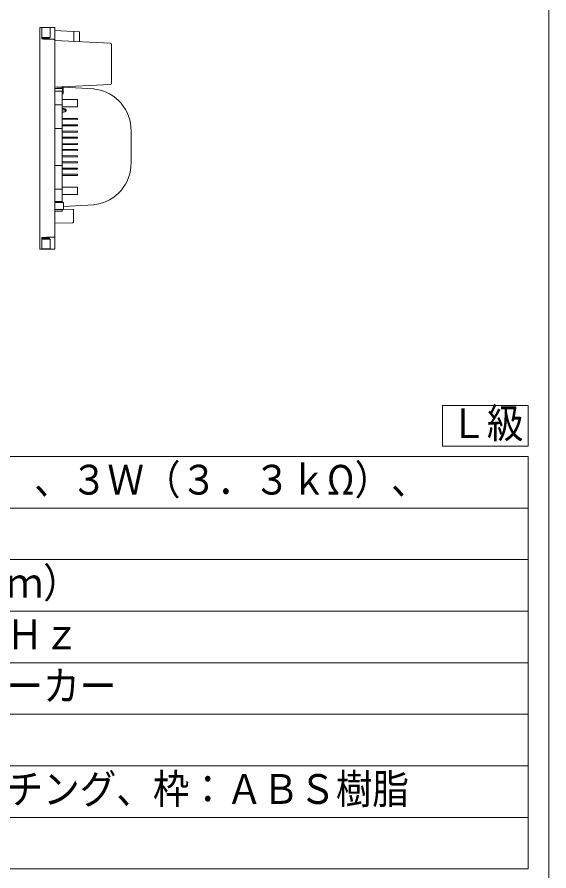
# Model space of a CAD drawing. Units: millimetres on the paper. Extents: x -401 to 401, y -280 to 280.
# Drawn here: x -51.6 to 0, y 124.8 to 207.6 of the extents above; entities that cross this region are included whole.
import ezdxf
from ezdxf.enums import TextEntityAlignment as Align

# ---------------------------------------------------------------- set-up
doc = ezdxf.new("R2010")
doc.units = ezdxf.units.MM
for name, color, linetype, lineweight in [('0-1_WAKU', 4, 'Continuous', 9), ('0-3_WAKU-M', 7, 'Continuous', 9), ('0-5_GAIKEI', 4, 'Continuous', 9), ('0-7_MOJI1', 7, 'Continuous', 9)]:
    doc.layers.add(name, color=color, linetype=linetype, lineweight=lineweight)
doc.styles.add('ＭＳ ゴシック', font='')
doc.styles.get('ＭＳ ゴシック').set_extended_font_data('MS Gothic')

msp = doc.modelspace()

# ---------------------------------------------------------------- linework, layer by layer
at = {"layer": '0-1_WAKU', "color": 3}
for p, q in [((-2, 165), (-127, 165)), ((-2, 125), (-2, 165)), ((-127, 125), (-2, 125))]:
    msp.add_line(p, q, dxfattribs=at)
at = {"layer": '0-1_WAKU'}
for p, q in [((-2, 160), (-127, 160)), ((-127, 155), (-2, 155)), ((-127, 150), (-2, 150)), ((-127, 145), (-2, 145)), ((-127, 140), (-2, 140)), ((-127, 135), (-2, 135)), ((-127, 130), (-2, 130))]:
    msp.add_line(p, q, dxfattribs=at)
at = {"layer": '0-3_WAKU-M'}
msp.add_line((0, 240), (0, -240), dxfattribs=at)
at = {"layer": '0-5_GAIKEI', "color": 7}
for p, q in [((-49.357, 206.625), (-47.907, 206.625)), ((-49.357, 206.625), (-49.357, 185.125)), ((-49.157, 205.504), (-49.157, 206.625)), ((-49.157, 206.6), (-48.357, 206.6)), ((-48.357, 206.6), (-48.357, 205.65)), ((-47.907, 206.625), (-47.907, 186.236)), ((-47.907, 206.315), (-45.555, 206.192)), ((-49.157, 205.65), (-48.357, 205.65)), ((-49.157, 205.584), (-48.407, 205.57)), ((-48.407, 205.65), (-48.407, 205.57)), ((-46.057, 206.171), (-46.057, 205.312)), ((-45.554, 206.188), (-45.555, 206.192)), ((-45.507, 205.236), (-45.507, 206.142)), ((-47.907, 205.362), (-42.502, 205.079)), ((-42.407, 204.979), (-42.407, 201.198)), ((-42.502, 201.098), (-47.907, 200.815)), ((-47.907, 200.7), (-47.207, 200.7)), ((-47.907, 200.433), (-47.207, 200.433)), ((-47.717, 200.825), (-47.037, 200.825)), ((-47.207, 200.825), (-47.207, 200.7)), ((-47.207, 189.647), (-47.207, 200.433)), ((-47.207, 200.425), (-47.157, 200.425)), ((-47.157, 200.825), (-47.157, 200.175)), ((-47.107, 200.175), (-47.107, 200.825)), ((-47.057, 200.837), (-44.131, 200.653)), ((-47.057, 200.807), (-47.057, 200.825)), ((-47.037, 200.825), (-47.037, 200.861)), ((-44.131, 200.653), (-44.012, 200.641)), ((-47.157, 200.175), (-47.107, 200.175)), ((-47.907, 199.116), (-47.207, 199.116)), ((-47.907, 196.83), (-47.207, 196.83)), ((-40.507, 193.522), (-40.507, 196.676)), ((-47.907, 193.22), (-47.207, 193.22)), ((-47.907, 190.934), (-47.207, 190.934)), ((-47.907, 189.731), (-47.207, 189.731)), ((-47.057, 189.647), (-47.907, 189.647)), ((-47.057, 188.948), (-47.057, 189.647)), ((-47.057, 188.947), (-47.907, 188.947)), ((-47.207, 188.793), (-47.207, 188.947)), ((-47.057, 189.243), (-44.131, 189.428)), ((-46.156, 188.976), (-47.057, 188.992)), ((-46.107, 187.724), (-46.107, 188.926)), ((-46.156, 187.674), (-47.907, 187.644)), ((-49.157, 185.125), (-49.157, 186.246)), ((-49.157, 186.166), (-48.407, 186.18)), ((-49.157, 186.1), (-48.357, 186.1)), ((-48.407, 186.18), (-48.407, 186.1)), ((-48.357, 186.1), (-48.357, 185.15)), ((-47.907, 186.236), (-47.907, 185.125)), ((-49.357, 185.125), (-47.907, 185.125)), ((-49.157, 185.15), (-48.357, 185.15))]:
    msp.add_line(p, q, dxfattribs=at)
at = {"layer": '0-5_GAIKEI'}
for p, q in [((-47.207, 199.618), (-45.707, 199.618)), ((-45.707, 199.618), (-45.707, 198.918)), ((-46.603, 198.918), (-47.207, 198.92)), ((-46.605, 198.918), (-45.707, 198.918)), ((-47.207, 197.785), (-45.707, 197.775)), ((-47.207, 197.665), (-45.707, 197.675)), ((-47.207, 197.185), (-45.707, 197.175)), ((-45.707, 197.675), (-45.707, 197.775)), ((-45.707, 197.075), (-45.707, 197.175)), ((-47.207, 197.065), (-45.707, 197.075)), ((-47.207, 196.585), (-45.707, 196.575)), ((-47.207, 196.465), (-45.707, 196.475)), ((-45.707, 196.475), (-45.707, 196.575)), ((-47.207, 195.985), (-45.707, 195.975)), ((-47.207, 195.865), (-45.707, 195.875)), ((-45.707, 195.875), (-45.707, 195.975)), ((-45.707, 195.375), (-47.207, 195.385)), ((-47.207, 195.265), (-45.707, 195.275)), ((-47.207, 194.785), (-45.707, 194.775)), ((-45.707, 194.675), (-47.207, 194.665)), ((-45.707, 195.275), (-45.707, 195.375)), ((-45.707, 194.775), (-45.707, 194.675)), ((-47.207, 194.185), (-45.707, 194.175)), ((-47.207, 194.065), (-45.707, 194.075)), ((-45.707, 194.175), (-45.707, 194.075)), ((-47.207, 193.585), (-45.707, 193.575)), ((-47.207, 193.465), (-45.707, 193.475)), ((-47.207, 192.985), (-45.707, 192.975)), ((-45.707, 193.575), (-45.707, 193.475)), ((-45.707, 192.975), (-45.707, 192.875)), ((-47.207, 192.865), (-45.707, 192.875)), ((-47.207, 192.385), (-45.707, 192.375)), ((-47.207, 192.265), (-45.707, 192.275)), ((-45.707, 192.375), (-45.707, 192.275)), ((-47.207, 191.13), (-46.603, 191.132)), ((-46.605, 191.132), (-45.707, 191.132)), ((-45.707, 191.132), (-45.707, 190.432)), ((-47.207, 190.432), (-45.707, 190.432))]:
    msp.add_line(p, q, dxfattribs=at)
at = {"layer": '0-5_GAIKEI', "color": 7}
for points in [[(-48.604, 205.486), (-48.622, 205.486), (-48.639, 205.487), (-48.657, 205.487), (-48.675, 205.488), (-48.693, 205.489), (-48.711, 205.489), (-48.729, 205.49), (-48.747, 205.49), (-48.764, 205.491), (-48.782, 205.491), (-48.8, 205.492), (-48.818, 205.493), (-48.836, 205.493), (-48.854, 205.494), (-48.872, 205.494), (-48.889, 205.495), (-48.907, 205.495), (-48.925, 205.496), (-48.943, 205.497), (-48.961, 205.497), (-48.979, 205.498), (-48.997, 205.498), (-49.014, 205.499), (-49.032, 205.499), (-49.05, 205.5), (-49.068, 205.501), (-49.086, 205.501), (-49.104, 205.502), (-49.122, 205.502), (-49.139, 205.503), (-49.157, 205.504)], [(-47.907, 205.464), (-47.925, 205.464), (-47.943, 205.465), (-47.961, 205.465), (-47.979, 205.466), (-47.997, 205.466), (-48.014, 205.467), (-48.032, 205.468), (-48.05, 205.468), (-48.068, 205.469), (-48.086, 205.469), (-48.104, 205.47), (-48.122, 205.47), (-48.139, 205.471), (-48.157, 205.471), (-48.175, 205.472), (-48.193, 205.473), (-48.211, 205.473), (-48.229, 205.474), (-48.247, 205.474), (-48.264, 205.475), (-48.282, 205.475), (-48.3, 205.476), (-48.318, 205.477), (-48.336, 205.477), (-48.354, 205.478), (-48.372, 205.478), (-48.389, 205.479), (-48.407, 205.479), (-48.425, 205.48), (-48.443, 205.481), (-48.461, 205.481), (-48.479, 205.482), (-48.497, 205.482), (-48.514, 205.483), (-48.532, 205.483), (-48.55, 205.484), (-48.568, 205.485), (-48.586, 205.485), (-48.604, 205.486)], [(-47.597, 188.794), (-47.607, 188.794), (-47.617, 188.794), (-47.627, 188.794), (-47.637, 188.794), (-47.647, 188.794), (-47.657, 188.794), (-47.667, 188.794), (-47.677, 188.794), (-47.687, 188.794), (-47.697, 188.794), (-47.707, 188.794), (-47.717, 188.794), (-47.727, 188.794), (-47.737, 188.794), (-47.747, 188.794), (-47.757, 188.794), (-47.767, 188.794), (-47.777, 188.794), (-47.787, 188.794), (-47.797, 188.794), (-47.807, 188.794), (-47.817, 188.794), (-47.827, 188.794), (-47.837, 188.794), (-47.847, 188.794), (-47.857, 188.794), (-47.867, 188.794), (-47.877, 188.794), (-47.887, 188.795), (-47.897, 188.795), (-47.907, 188.795)], [(-47.207, 188.793), (-47.217, 188.793), (-47.227, 188.793), (-47.237, 188.793), (-47.247, 188.793), (-47.257, 188.793), (-47.267, 188.793), (-47.277, 188.793), (-47.287, 188.793), (-47.297, 188.793), (-47.307, 188.793), (-47.317, 188.794), (-47.327, 188.794), (-47.337, 188.794), (-47.347, 188.794), (-47.357, 188.794), (-47.367, 188.794), (-47.377, 188.794), (-47.387, 188.794), (-47.397, 188.794), (-47.407, 188.794), (-47.417, 188.794), (-47.427, 188.794), (-47.437, 188.794), (-47.447, 188.794), (-47.457, 188.794), (-47.467, 188.794), (-47.477, 188.794), (-47.487, 188.794), (-47.497, 188.794), (-47.507, 188.794), (-47.517, 188.794), (-47.527, 188.794), (-47.537, 188.794), (-47.547, 188.794), (-47.557, 188.794), (-47.567, 188.794), (-47.577, 188.794), (-47.587, 188.794), (-47.597, 188.794)], [(-49.157, 186.246), (-49.139, 186.247), (-49.122, 186.248), (-49.104, 186.248), (-49.086, 186.249), (-49.068, 186.249), (-49.05, 186.25), (-49.032, 186.251), (-49.014, 186.251), (-48.997, 186.252), (-48.979, 186.252), (-48.961, 186.253), (-48.943, 186.253), (-48.925, 186.254), (-48.907, 186.255), (-48.889, 186.255), (-48.872, 186.256), (-48.854, 186.256), (-48.836, 186.257), (-48.818, 186.257), (-48.8, 186.258), (-48.782, 186.259), (-48.764, 186.259), (-48.747, 186.26), (-48.729, 186.26), (-48.711, 186.261), (-48.693, 186.261), (-48.675, 186.262), (-48.657, 186.263), (-48.639, 186.263), (-48.622, 186.264), (-48.604, 186.264), (-48.586, 186.265), (-48.568, 186.265), (-48.55, 186.266), (-48.532, 186.267), (-48.514, 186.267), (-48.497, 186.268), (-48.479, 186.268), (-48.461, 186.269)], [(-48.461, 186.269), (-48.443, 186.269), (-48.425, 186.27), (-48.407, 186.271), (-48.389, 186.271), (-48.372, 186.272), (-48.354, 186.272), (-48.336, 186.273), (-48.318, 186.273), (-48.3, 186.274), (-48.282, 186.275), (-48.264, 186.275), (-48.247, 186.276), (-48.229, 186.276), (-48.211, 186.277), (-48.193, 186.277), (-48.175, 186.278), (-48.157, 186.279), (-48.139, 186.279), (-48.122, 186.28), (-48.104, 186.28), (-48.086, 186.281), (-48.068, 186.281), (-48.05, 186.282), (-48.032, 186.282), (-48.014, 186.283), (-47.997, 186.284), (-47.979, 186.284), (-47.961, 186.285), (-47.943, 186.285), (-47.925, 186.286), (-47.907, 186.286), (-47.907, 186.286)]]:
    msp.add_lwpolyline(points, dxfattribs=at)
at = {"layer": '0-5_GAIKEI'}
for points in [[(-47.158, 198.758), (-47.162, 198.759), (-47.167, 198.76), (-47.171, 198.76), (-47.176, 198.761), (-47.18, 198.761), (-47.185, 198.762), (-47.189, 198.762), (-47.194, 198.763), (-47.198, 198.763), (-47.203, 198.764), (-47.207, 198.765)], [(-46.983, 198.737), (-46.988, 198.737), (-46.992, 198.738), (-46.997, 198.738), (-47.001, 198.739), (-47.006, 198.739), (-47.01, 198.74), (-47.015, 198.74), (-47.019, 198.741), (-47.024, 198.742), (-47.028, 198.742), (-47.033, 198.743), (-47.037, 198.743), (-47.041, 198.744), (-47.046, 198.744), (-47.05, 198.745), (-47.055, 198.745), (-47.059, 198.746), (-47.064, 198.747), (-47.068, 198.747), (-47.073, 198.748), (-47.077, 198.748), (-47.082, 198.749), (-47.086, 198.749), (-47.091, 198.75), (-47.095, 198.751), (-47.1, 198.751), (-47.104, 198.752), (-47.109, 198.752), (-47.113, 198.753), (-47.118, 198.753), (-47.122, 198.754), (-47.127, 198.754), (-47.131, 198.755), (-47.136, 198.756), (-47.14, 198.756), (-47.145, 198.757), (-47.149, 198.757), (-47.154, 198.758), (-47.158, 198.758)], [(-47.158, 198.635), (-47.162, 198.636), (-47.167, 198.636), (-47.171, 198.637), (-47.176, 198.637), (-47.18, 198.638), (-47.185, 198.638), (-47.189, 198.639), (-47.194, 198.639), (-47.198, 198.64), (-47.203, 198.641), (-47.207, 198.641)], [(-47.207, 198.409), (-47.203, 198.409), (-47.198, 198.409), (-47.194, 198.41), (-47.189, 198.41), (-47.185, 198.41), (-47.18, 198.411), (-47.176, 198.411), (-47.171, 198.411), (-47.167, 198.411), (-47.162, 198.412), (-47.158, 198.412), (-47.154, 198.412), (-47.149, 198.413), (-47.145, 198.413), (-47.14, 198.413), (-47.136, 198.414), (-47.131, 198.414), (-47.127, 198.414), (-47.122, 198.414), (-47.118, 198.415), (-47.113, 198.415), (-47.109, 198.415), (-47.104, 198.416), (-47.1, 198.416), (-47.095, 198.416), (-47.091, 198.417), (-47.086, 198.417), (-47.082, 198.417), (-47.077, 198.417), (-47.073, 198.418), (-47.068, 198.418), (-47.064, 198.418), (-47.059, 198.419), (-47.055, 198.419), (-47.05, 198.419), (-47.046, 198.419), (-47.041, 198.42), (-47.037, 198.42), (-47.033, 198.42)], [(-46.983, 198.613), (-46.988, 198.614), (-46.992, 198.614), (-46.997, 198.615), (-47.001, 198.615), (-47.006, 198.616), (-47.01, 198.616), (-47.015, 198.617), (-47.019, 198.618), (-47.024, 198.618), (-47.028, 198.619), (-47.033, 198.619), (-47.037, 198.62), (-47.041, 198.62), (-47.046, 198.621), (-47.05, 198.622), (-47.055, 198.622), (-47.059, 198.623), (-47.064, 198.623), (-47.068, 198.624), (-47.073, 198.624), (-47.077, 198.625), (-47.082, 198.625), (-47.086, 198.626), (-47.091, 198.627), (-47.095, 198.627), (-47.1, 198.628), (-47.104, 198.628), (-47.109, 198.629), (-47.113, 198.629), (-47.118, 198.63), (-47.122, 198.631), (-47.127, 198.631), (-47.131, 198.632), (-47.136, 198.632), (-47.14, 198.633), (-47.145, 198.633), (-47.149, 198.634), (-47.154, 198.634), (-47.158, 198.635)], [(-47.033, 198.42), (-47.028, 198.421), (-47.024, 198.421), (-47.019, 198.421), (-47.015, 198.422), (-47.01, 198.422), (-47.006, 198.422), (-47.001, 198.422), (-46.997, 198.423), (-46.992, 198.423), (-46.988, 198.423), (-46.983, 198.424)], [(-46.983, 198.737), (-46.981, 198.736), (-46.979, 198.736), (-46.976, 198.735), (-46.974, 198.735), (-46.972, 198.735), (-46.969, 198.734), (-46.967, 198.734), (-46.965, 198.733), (-46.962, 198.733), (-46.96, 198.732), (-46.958, 198.732), (-46.955, 198.731), (-46.953, 198.731), (-46.951, 198.73), (-46.949, 198.73), (-46.946, 198.729), (-46.944, 198.729), (-46.942, 198.728), (-46.939, 198.727), (-46.937, 198.727), (-46.935, 198.726), (-46.933, 198.725), (-46.93, 198.724), (-46.928, 198.724), (-46.926, 198.723), (-46.924, 198.722), (-46.922, 198.721), (-46.919, 198.72), (-46.917, 198.719), (-46.915, 198.718), (-46.913, 198.717), (-46.911, 198.716), (-46.909, 198.715), (-46.907, 198.714), (-46.904, 198.713), (-46.902, 198.712), (-46.9, 198.711), (-46.898, 198.71), (-46.896, 198.709)], [(-46.956, 198.608), (-46.959, 198.608), (-46.961, 198.609), (-46.963, 198.609), (-46.966, 198.61), (-46.968, 198.61), (-46.971, 198.611), (-46.973, 198.611), (-46.976, 198.612), (-46.978, 198.612), (-46.981, 198.613), (-46.983, 198.613)], [(-46.911, 198.44), (-46.913, 198.439), (-46.915, 198.438), (-46.917, 198.437), (-46.92, 198.436), (-46.922, 198.436), (-46.924, 198.435), (-46.926, 198.434), (-46.928, 198.433), (-46.931, 198.433), (-46.933, 198.432), (-46.935, 198.431), (-46.937, 198.431), (-46.94, 198.43), (-46.942, 198.43), (-46.944, 198.429), (-46.946, 198.429), (-46.949, 198.428), (-46.951, 198.428), (-46.953, 198.428), (-46.955, 198.427), (-46.958, 198.427), (-46.96, 198.426), (-46.962, 198.426), (-46.965, 198.426), (-46.967, 198.425), (-46.969, 198.425), (-46.972, 198.425), (-46.974, 198.425), (-46.976, 198.424), (-46.979, 198.424), (-46.981, 198.424), (-46.983, 198.424), (-46.983, 198.424)], [(-46.869, 198.568), (-46.871, 198.569), (-46.873, 198.57), (-46.875, 198.572), (-46.877, 198.573), (-46.879, 198.574), (-46.881, 198.576), (-46.883, 198.577), (-46.886, 198.578), (-46.888, 198.58), (-46.89, 198.581), (-46.892, 198.582), (-46.894, 198.584), (-46.896, 198.585), (-46.898, 198.586), (-46.901, 198.587), (-46.903, 198.588), (-46.905, 198.59), (-46.907, 198.591), (-46.909, 198.592), (-46.912, 198.593), (-46.914, 198.594), (-46.916, 198.595), (-46.918, 198.596), (-46.921, 198.597), (-46.923, 198.598), (-46.925, 198.599), (-46.928, 198.6), (-46.93, 198.601), (-46.932, 198.601), (-46.935, 198.602), (-46.937, 198.603), (-46.939, 198.604), (-46.942, 198.604), (-46.944, 198.605), (-46.946, 198.606), (-46.949, 198.606), (-46.951, 198.607), (-46.954, 198.607), (-46.956, 198.608)], [(-46.838, 198.493), (-46.84, 198.491), (-46.841, 198.489), (-46.843, 198.487), (-46.844, 198.486), (-46.846, 198.484), (-46.847, 198.482), (-46.849, 198.481), (-46.851, 198.479), (-46.852, 198.478), (-46.854, 198.476), (-46.856, 198.474), (-46.858, 198.473), (-46.859, 198.471), (-46.861, 198.47), (-46.863, 198.468), (-46.865, 198.467), (-46.867, 198.466), (-46.868, 198.464), (-46.87, 198.463), (-46.872, 198.461), (-46.874, 198.46), (-46.876, 198.459), (-46.878, 198.458), (-46.88, 198.456), (-46.882, 198.455), (-46.884, 198.454), (-46.886, 198.453), (-46.888, 198.451), (-46.89, 198.45), (-46.892, 198.449), (-46.894, 198.448), (-46.896, 198.447), (-46.898, 198.446), (-46.9, 198.445), (-46.902, 198.444), (-46.904, 198.443), (-46.907, 198.442), (-46.909, 198.441), (-46.911, 198.44)], [(-46.896, 198.709), (-46.894, 198.708), (-46.892, 198.707), (-46.89, 198.705), (-46.888, 198.704), (-46.886, 198.703), (-46.884, 198.702), (-46.882, 198.7), (-46.88, 198.699), (-46.878, 198.698), (-46.876, 198.696), (-46.874, 198.695), (-46.872, 198.694), (-46.871, 198.692), (-46.869, 198.691), (-46.867, 198.689), (-46.865, 198.688), (-46.863, 198.686), (-46.861, 198.685), (-46.86, 198.683), (-46.858, 198.682), (-46.856, 198.68), (-46.854, 198.678), (-46.853, 198.677), (-46.851, 198.675), (-46.849, 198.674), (-46.848, 198.672), (-46.846, 198.67), (-46.844, 198.668), (-46.843, 198.667), (-46.841, 198.665), (-46.84, 198.663), (-46.838, 198.661), (-46.837, 198.659), (-46.835, 198.658), (-46.834, 198.656), (-46.833, 198.654), (-46.831, 198.652), (-46.83, 198.65), (-46.829, 198.648)], [(-46.86, 198.559), (-46.861, 198.559), (-46.862, 198.56), (-46.863, 198.561), (-46.863, 198.562), (-46.864, 198.563), (-46.865, 198.564), (-46.866, 198.564), (-46.866, 198.565), (-46.867, 198.566), (-46.868, 198.567), (-46.869, 198.568), (-46.869, 198.568)], [(-46.83, 198.527), (-46.831, 198.528), (-46.832, 198.528), (-46.833, 198.529), (-46.833, 198.53), (-46.834, 198.531), (-46.835, 198.532), (-46.836, 198.532), (-46.836, 198.533), (-46.837, 198.534), (-46.838, 198.535), (-46.839, 198.536), (-46.839, 198.537), (-46.84, 198.537), (-46.841, 198.538), (-46.842, 198.539), (-46.843, 198.54), (-46.843, 198.541), (-46.844, 198.541), (-46.845, 198.542), (-46.846, 198.543), (-46.846, 198.544), (-46.847, 198.545), (-46.848, 198.546), (-46.849, 198.546), (-46.849, 198.547), (-46.85, 198.548), (-46.851, 198.549), (-46.852, 198.55), (-46.853, 198.55), (-46.853, 198.551), (-46.854, 198.552), (-46.855, 198.553), (-46.856, 198.554), (-46.856, 198.555), (-46.857, 198.555), (-46.858, 198.556), (-46.859, 198.557), (-46.859, 198.558), (-46.86, 198.559)], [(-46.807, 198.576), (-46.807, 198.574), (-46.808, 198.572), (-46.808, 198.569), (-46.808, 198.567), (-46.808, 198.565), (-46.808, 198.563), (-46.809, 198.56), (-46.809, 198.558), (-46.809, 198.556), (-46.81, 198.553), (-46.81, 198.551), (-46.81, 198.549), (-46.811, 198.546), (-46.812, 198.544), (-46.812, 198.542), (-46.813, 198.54), (-46.814, 198.538), (-46.814, 198.535), (-46.815, 198.533), (-46.816, 198.531), (-46.817, 198.529), (-46.818, 198.527), (-46.819, 198.524), (-46.82, 198.522), (-46.821, 198.52), (-46.822, 198.518), (-46.823, 198.516), (-46.824, 198.514), (-46.825, 198.512), (-46.826, 198.51), (-46.827, 198.508), (-46.829, 198.506), (-46.83, 198.504), (-46.831, 198.502), (-46.832, 198.5), (-46.834, 198.498), (-46.835, 198.496), (-46.837, 198.495), (-46.838, 198.493)], [(-46.829, 198.524), (-46.829, 198.525), (-46.829, 198.525), (-46.829, 198.525), (-46.829, 198.525), (-46.829, 198.525), (-46.83, 198.526), (-46.83, 198.526), (-46.83, 198.526), (-46.83, 198.526), (-46.83, 198.526), (-46.83, 198.527)], [(-46.829, 198.648), (-46.827, 198.646), (-46.826, 198.644), (-46.825, 198.642), (-46.824, 198.64), (-46.823, 198.638), (-46.822, 198.635), (-46.821, 198.633), (-46.82, 198.631), (-46.819, 198.629), (-46.818, 198.627), (-46.817, 198.625), (-46.816, 198.623), (-46.815, 198.62), (-46.814, 198.618), (-46.814, 198.616), (-46.813, 198.614), (-46.812, 198.611), (-46.812, 198.609), (-46.811, 198.607), (-46.81, 198.605), (-46.81, 198.602), (-46.81, 198.6), (-46.809, 198.598), (-46.809, 198.595), (-46.809, 198.593), (-46.808, 198.591), (-46.808, 198.588), (-46.808, 198.586), (-46.808, 198.584), (-46.808, 198.581), (-46.807, 198.579), (-46.807, 198.576)], [(-46.824, 198.516), (-46.824, 198.516), (-46.824, 198.516), (-46.824, 198.517), (-46.824, 198.517), (-46.824, 198.517), (-46.825, 198.517), (-46.825, 198.517), (-46.825, 198.518), (-46.825, 198.518), (-46.825, 198.518), (-46.825, 198.518), (-46.825, 198.518), (-46.825, 198.519), (-46.826, 198.519), (-46.826, 198.519), (-46.826, 198.519), (-46.826, 198.52), (-46.826, 198.52), (-46.826, 198.52), (-46.826, 198.52), (-46.826, 198.52), (-46.827, 198.521), (-46.827, 198.521), (-46.827, 198.521), (-46.827, 198.521), (-46.827, 198.522), (-46.827, 198.522), (-46.827, 198.522), (-46.828, 198.522), (-46.828, 198.522), (-46.828, 198.523), (-46.828, 198.523), (-46.828, 198.523), (-46.828, 198.523), (-46.828, 198.523), (-46.828, 198.524), (-46.829, 198.524), (-46.829, 198.524), (-46.829, 198.524)]]:
    msp.add_lwpolyline(points, dxfattribs=at)
at = {"layer": '0-5_GAIKEI', "color": 7}
for centre, radius, start, end in [((-46.107, 206.171), 0.05, 0, 87), ((-45.557, 206.142), 0.05, 0, 87), ((-46.007, 205.312), 0.05, 180, 267), ((-42.507, 204.979), 0.1, 0, 87.00002), ((-44.569, 196.617), 4.062, 359.17244, 82.12888), ((-42.507, 201.198), 0.1, 273.00154, 0.00008), ((-44.569, 193.463), 4.062, 277.87112, 0.82756), ((-46.157, 188.926), 0.05, 0, 88.99999), ((-44.231, 191.025), 1.6, 273.60476, 277.87112), ((-46.157, 187.724), 0.05, 271.00001, 0)]:
    msp.add_arc(centre, radius, start, end, dxfattribs=at)
at = {"layer": '0-7_MOJI1'}
msp.add_lwpolyline([(-10.321, 169.967), (-2, 169.967), (-2, 166), (-10.321, 166)], close=True, dxfattribs=at)

# ---------------------------------------------------------------- texts
at = {"layer": '0-7_MOJI1', "style": 'ＭＳ ゴシック', "width": 0.9}
for s, p in [('Ｌ級', (-9.56, 165.928)), ('６Ｗ（１．６７ｋΩ）、３Ｗ（３．３ｋΩ）、', (-84.5, 160.445)), ('９４ｄＢ（１Ｗ／１ｍ）', (-84.5, 150.445)), ('１２０Ｈｚ～１５ｋＨｚ', (-84.5, 145.445)), ('１２ｃｍコーンスピーカー', (-84.5, 140.445)), ('ネット：アルミパンチング、枠：ＡＢＳ樹脂', (-84.5, 130.445))]:
    msp.add_text(s, height=2.889, dxfattribs=at).set_placement(p, align=Align.BOTTOM_LEFT)

doc.saveas('drawing.dxf')
